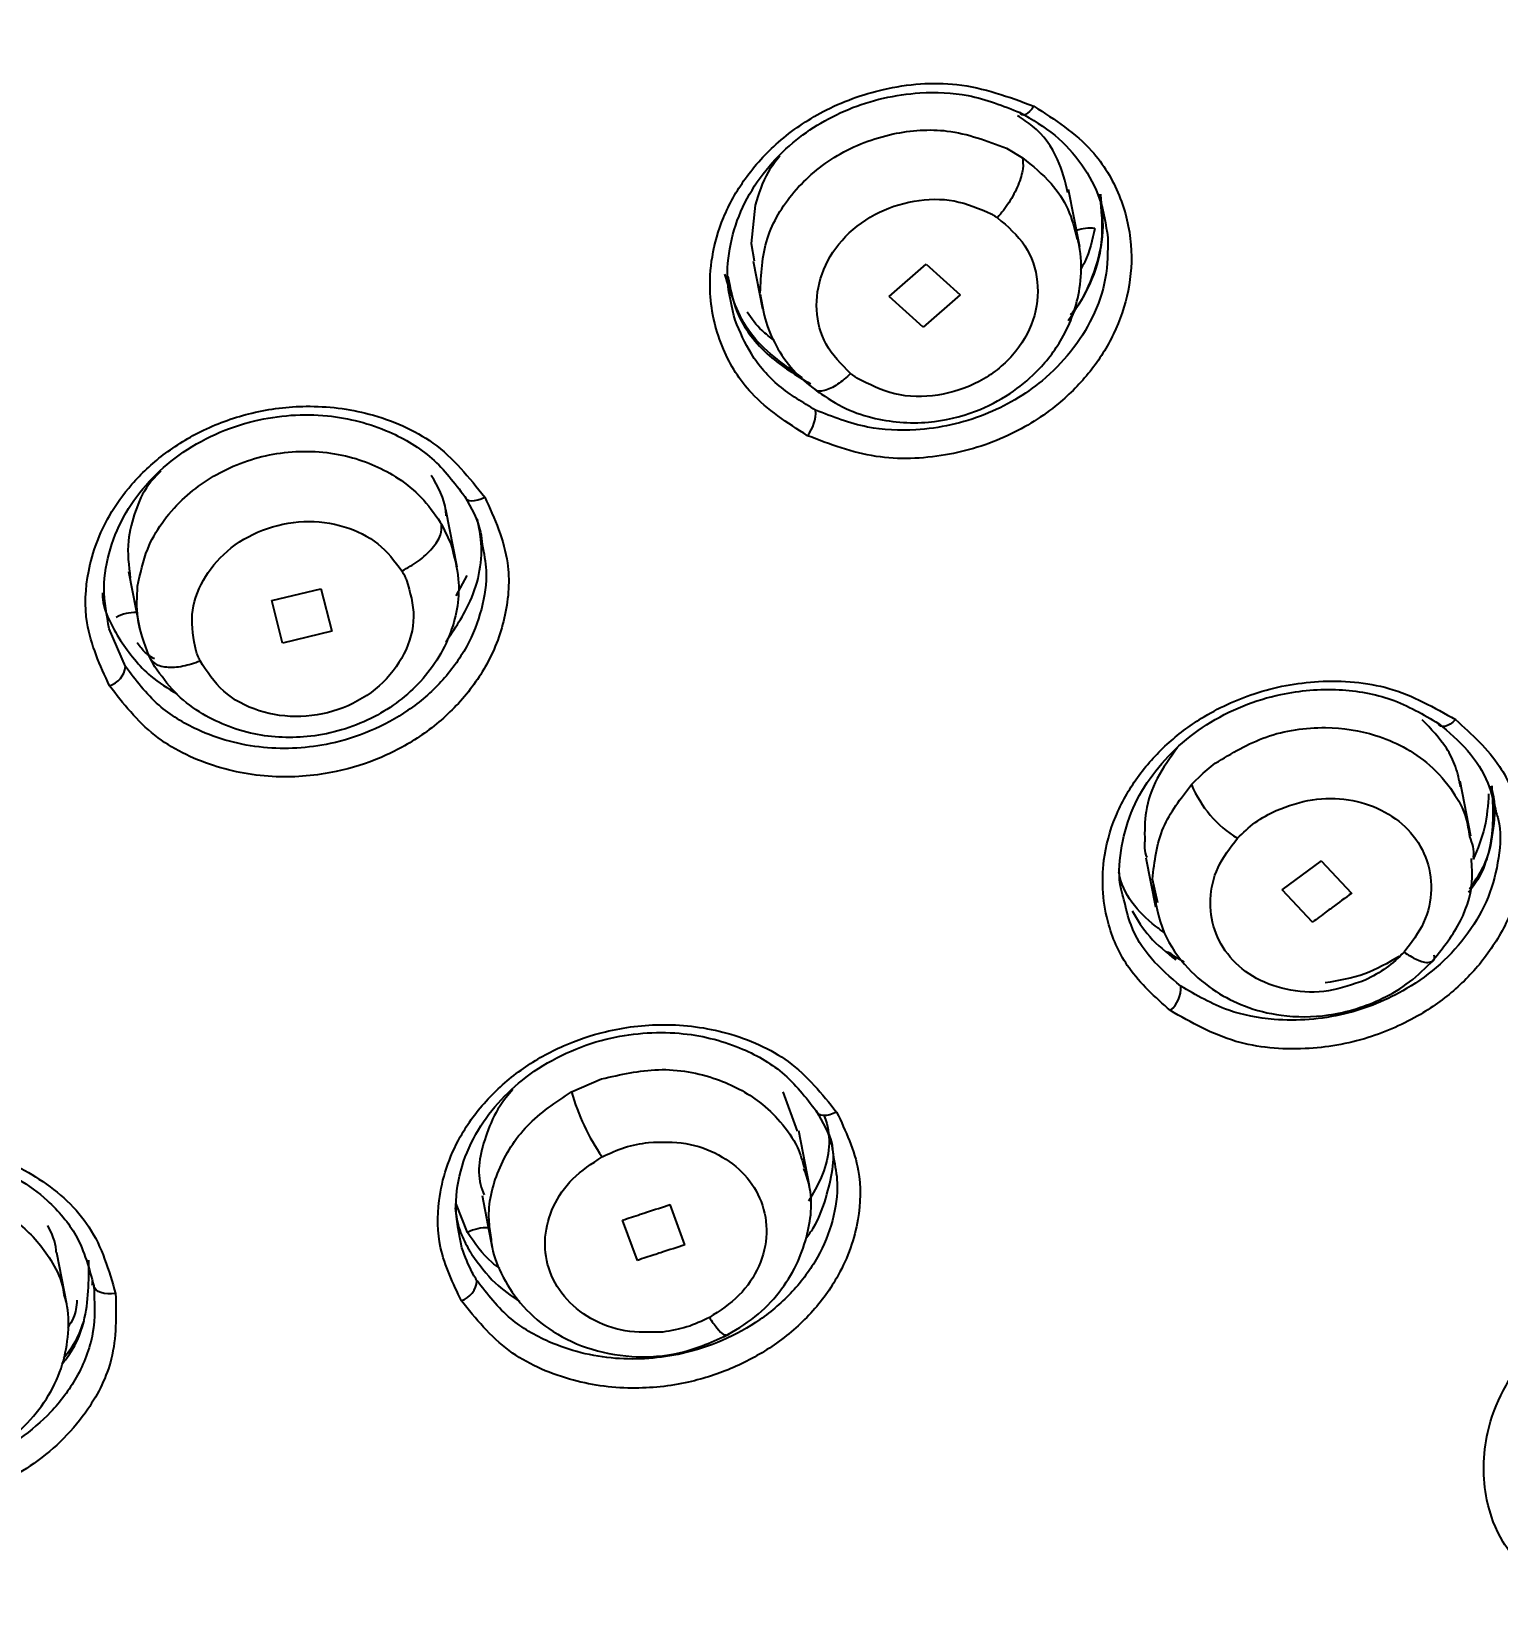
# Model space of a CAD drawing. Header units: millimetres. Extents: x 6110 to 6704, y -3675 to -2835.
# Drawn here: x 6321.895 to 6325.524, y -3197.137 to -3193.247 of the extents above; entities that cross this region are included whole.
import ezdxf

# ---------------------------------------------------------------- set-up
doc = ezdxf.new("R2010")
doc.units = ezdxf.units.MM
doc.header["$LTSCALE"] = 0.1
doc.layers.get('0').update_dxf_attribs({"lineweight": 13})
doc.layers.add('DIM', color=3, linetype='Continuous', lineweight=9)
doc.styles.get("Standard").update_dxf_attribs({"font": 'arial.ttf'})
doc.dimstyles.new('ISO-25', dxfattribs={"dimtxt": 2.5, "dimasz": 2.5, "dimexe": 1.25, "dimexo": 0.625, "dimtad": 1, "dimlfac": 5, "dimtxsty": 'Standard', "dimcen": 2.5, "dimadec": 0, "dimazin": 0, "dimtfac": 1, "dimtmove": 0, "dimatfit": 3, "dimfxl": 0, "dimarcsym": 0})

# ---------------------------------------------------------------- blocks, each defined once
blk = doc.blocks.new('*D64')
at = {"layer": 'Defpoints', "color": 0}
for p in [(6307.9519, -3094.4706), (6411.4918, -3594.1641), (6420.3266, -3594.1641)]:
    blk.add_point(p, dxfattribs=at)
at = {"layer": 'DIM', "color": 0, "lineweight": -2}
for p, q in [((6308.5769, -3094.4706), (6421.5766, -3094.4706)), ((6420.3266, -3098.4706), (6420.3266, -3590.1641)), ((6412.1168, -3594.1641), (6421.5766, -3594.1641))]:
    blk.add_line(p, q, dxfattribs=at)
at = {"layer": 'DIM', "color": 0}
for points in [[(6419.6599, -3098.4706), (6420.9932, -3098.4706), (6420.3266, -3094.4706)], [(6419.6599, -3590.1641), (6420.9932, -3590.1641), (6420.3266, -3594.1641)]]:
    blk.add_solid(points, dxfattribs=at)
at = {"layer": 'DIM', "color": 0, "insert": (6417.0795, -3344.3173), "char_height": 4, "attachment_point": 5, "rotation": 90}
blk.add_mtext('(2280)', dxfattribs=at)

msp = doc.modelspace()

# ---------------------------------------------------------------- linework, layer by layer
at = {"linetype": 'Continuous', "lineweight": 25}
for p, q in [((6324.3081, -3193.5357), (6324.3476, -3193.5592)), ((6324.4896, -3193.7801), (6324.4618, -3193.6378)), ((6323.686, -3193.6765), (6323.6761, -3193.7716)), ((6323.6761, -3193.7716), (6323.6837, -3193.8147)), ((6323.6814, -3193.8151), (6323.7045, -3193.9335)), ((6324.018, -3193.9028), (6324.1094, -3193.8226)), ((6324.1091, -3193.8224), (6324.1932, -3193.8987)), ((6324.1018, -3193.9789), (6324.018, -3193.9028)), ((6324.1933, -3193.8987), (6324.1018, -3193.9789)), ((6322.9483, -3194.5726), (6322.9205, -3194.4302)), ((6322.907, -3194.4609), (6322.9101, -3194.4662)), ((6322.9101, -3194.4662), (6322.933, -3194.5149)), ((6322.1353, -3194.5836), (6322.1631, -3194.726)), ((6322.9723, -3194.5932), (6322.9455, -3194.6436)), ((6322.4901, -3194.6552), (6322.6116, -3194.6257)), ((6322.6114, -3194.6254), (6322.6384, -3194.7312)), ((6322.5168, -3194.7606), (6322.4901, -3194.6552)), ((6322.128, -3194.8187), (6322.0875, -3194.725)), ((6322.6385, -3194.7312), (6322.5168, -3194.7606)), ((6322.2008, -3194.8189), (6322.1857, -3194.7907)), ((6324.795, -3195.0822), (6324.825, -3195.0578)), ((6324.7661, -3195.1106), (6324.795, -3195.0822)), ((6325.4578, -3195.2383), (6325.4313, -3195.1023)), ((6324.6531, -3195.2917), (6324.6768, -3195.4127)), ((6324.9902, -3195.3712), (6325.0877, -3195.299)), ((6325.0872, -3195.2991), (6325.1622, -3195.3793)), ((6324.6826, -3195.403), (6324.6696, -3195.3442)), ((6325.0652, -3195.4514), (6324.9902, -3195.3712)), ((6324.7477, -3195.55), (6324.705, -3195.525)), ((6323.2318, -3195.8707), (6323.3063, -3195.8388)), ((6323.7911, -3195.9686), (6323.7558, -3195.8705)), ((6323.8208, -3196.1033), (6323.7943, -3195.9676)), ((6323.0104, -3196.1276), (6323.0356, -3196.2567)), ((6322.9746, -3196.2191), (6322.9465, -3196.148)), ((6323.475, -3196.1498), (6323.5117, -3196.2498)), ((6323.3949, -3196.2882), (6323.3581, -3196.1882)), ((6321.9827, -3196.3967), (6321.9578, -3196.2694))]:
    msp.add_line(p, q, dxfattribs=at)
at = {"linetype": 'Continuous', "lineweight": 25, "flags": 128}
for points in [[(6324.3761, -3193.4316), (6324.3708, -3193.4387), (6324.3654, -3193.4447), (6324.3601, -3193.4493), (6324.3552, -3193.4523), (6324.3508, -3193.4537), (6324.3471, -3193.4534), (6324.3442, -3193.4513), (6324.3423, -3193.4476)], [(6322.9674, -3194.3976), (6322.9694, -3194.4019), (6322.973, -3194.4051), (6322.978, -3194.4072), (6322.9844, -3194.4081), (6322.9917, -3194.4077), (6322.9998, -3194.406), (6323.0084, -3194.4032), (6323.0171, -3194.3993)], [(6325.4195, -3194.9496), (6325.4128, -3194.9558), (6325.4061, -3194.9609), (6325.3995, -3194.9645), (6325.3934, -3194.9667), (6325.388, -3194.9672), (6325.3834, -3194.9662), (6325.3799, -3194.9635), (6325.3776, -3194.9594)], [(6323.8879, -3195.9211), (6323.8792, -3195.9249), (6323.8706, -3195.9277), (6323.8624, -3195.9291), (6323.8549, -3195.9293), (6323.8484, -3195.9282), (6323.8432, -3195.9258), (6323.8394, -3195.9223), (6323.8372, -3195.9177)], [(6322.1033, -3196.3701), (6322.0936, -3196.371), (6322.0841, -3196.371), (6322.0752, -3196.3699), (6322.0672, -3196.3677), (6322.0604, -3196.3647), (6322.055, -3196.3608), (6322.0513, -3196.3563), (6322.0494, -3196.3513)]]:
    msp.add_lwpolyline(points, dxfattribs=at)
at = {"linetype": 'Continuous', "lineweight": 25}
for centre, radius, start, end in [((6324.5151, -3193.8395), 0.1059, 83.7769, 108.4247), ((6323.744, -3194.1897), 0.092, 321.3147, 3.6729), ((6322.1526, -3194.7835), 0.0989, 88.553, 118.9374), ((6322.0705, -3194.8111), 0.058, 287.979, 352.4631), ((6325.0266, -3195.0026), 0.282, 202.5181, 238.5958), ((6324.7007, -3195.5521), 0.0274, 16.8674, 80.8852), ((6324.6667, -3195.6138), 0.073, 310.0208, 3.577), ((6323.7375, -3195.7312), 0.5245, 195.4246, 214.963), ((6323.0188, -3196.2975), 0.09, 85.3733, 119.4424), ((6322.9417, -3196.3342), 0.0562, 288.113, 355.7477)]:
    msp.add_arc(centre, radius, start, end, dxfattribs=at)
for points, knots in [([(6321.293, -3200.4848), (6320.8419, -3200.4691), (6319.9316, -3200.4374), (6318.485, -3200.1606), (6316.9759, -3199.6585), (6315.4952, -3198.875), (6314.1777, -3197.8646), (6313.0843, -3196.6701), (6312.2263, -3195.3056), (6311.6675, -3193.8944), (6311.3755, -3192.4687), (6311.3229, -3191.1361), (6311.4712, -3189.8407), (6311.8197, -3188.5137), (6312.4334, -3187.1212), (6313.3515, -3185.7431), (6314.5158, -3184.505), (6315.8723, -3183.4637), (6317.4071, -3182.6293), (6318.9812, -3182.0699), (6320.5618, -3181.737), (6321.5761, -3181.6974), (6322.0888, -3181.6773)], [0, 0, 0, 0, 0.041768, 0.084276, 0.137195, 0.191649, 0.244568, 0.299021, 0.351941, 0.406395, 0.452689, 0.499999, 0.541767, 0.584275, 0.637195, 0.691649, 0.744569, 0.799023, 0.851943, 0.906397, 0.952691, 1, 1, 1, 1]), ([(6322.0888, -3181.6773), (6322.5399, -3181.6929), (6323.4501, -3181.7242), (6324.8965, -3182), (6326.4055, -3182.5015), (6327.8861, -3183.2845), (6329.2039, -3184.2963), (6330.2972, -3185.4904), (6331.1552, -3186.8551), (6331.738, -3188.3268), (6332.0396, -3189.8903), (6332.046, -3191.4736), (6331.7572, -3193.0595), (6331.1866, -3194.5759), (6330.3399, -3196.006), (6329.2566, -3197.2844), (6327.9474, -3198.3963), (6326.4733, -3199.2929), (6324.8497, -3199.9594), (6323.1116, -3200.3991), (6321.9071, -3200.4559), (6321.293, -3200.4848)], [0, 0, 0, 0, 0.041773, 0.084286, 0.13721, 0.19167, 0.244595, 0.299054, 0.351979, 0.406439, 0.459364, 0.513823, 0.566748, 0.621208, 0.674132, 0.728592, 0.781517, 0.835976, 0.888901, 0.94336, 1, 1, 1, 1]), ([(6321.3809, -3199.6773), (6321.6045, -3199.6729), (6322.0959, -3199.6632), (6322.797, -3199.5853), (6323.4932, -3199.4618), (6324.1897, -3199.2909), (6324.9737, -3199.0359), (6325.8098, -3198.6789), (6326.6008, -3198.2493), (6327.3343, -3197.763), (6328.0041, -3197.2281), (6328.6331, -3196.6205), (6329.1329, -3196.0371), (6329.5485, -3195.4647), (6329.8717, -3194.9443), (6330.1389, -3194.4335), (6330.3732, -3193.9065), (6330.5602, -3193.3904), (6330.701, -3192.8919), (6330.8106, -3192.4007), (6330.8941, -3191.8833), (6330.919, -3191.4904), (6330.9307, -3191.3068)], [0, 0, 0, 0, 0.0464086, 0.1019943, 0.1457751, 0.1926353, 0.2502527, 0.3164034, 0.3813084, 0.4380493, 0.5012503, 0.5626126, 0.6246974, 0.6667243, 0.7164237, 0.7588041, 0.7939083, 0.8444623, 0.8813604, 0.9103249, 0.9580831, 1, 1, 1, 1]), ([(6323.8158, -3194.2472), (6323.766, -3194.2153), (6323.6777, -3194.1587), (6323.5991, -3194.0313), (6323.5707, -3193.913), (6323.5771, -3193.8016), (6323.6048, -3193.7045), (6323.6592, -3193.6069), (6323.7424, -3193.5157), (6323.8582, -3193.4362), (6324.0096, -3193.381), (6324.1968, -3193.3656), (6324.314, -3193.4087), (6324.3761, -3193.4316)], [0, 0, 0, 0, 0.115851, 0.205327, 0.304415, 0.366935, 0.434408, 0.506834, 0.5842, 0.666522, 0.763303, 0.874469, 1, 1, 1, 1]), ([(6323.6365, -3193.9614), (6323.6288, -3193.9302), (6323.6135, -3193.8687), (6323.6219, -3193.7725), (6323.6518, -3193.6811), (6323.7023, -3193.5984), (6323.7851, -3193.5102), (6323.9156, -3193.4293), (6324.0739, -3193.3937), (6324.2223, -3193.4002), (6324.3002, -3193.431), (6324.3423, -3193.4476)], [0, 0, 0, 0, 0.096683, 0.190363, 0.283261, 0.373122, 0.459976, 0.610612, 0.769152, 0.875278, 1, 1, 1, 1]), ([(6324.3761, -3193.4316), (6324.4278, -3193.4651), (6324.5182, -3193.5236), (6324.5926, -3193.6499), (6324.6218, -3193.7698), (6324.6143, -3193.8878), (6324.5783, -3193.9947), (6324.5185, -3194.0901), (6324.4315, -3194.1784), (6324.3107, -3194.2547), (6324.1545, -3194.3026), (6323.978, -3194.309), (6323.8711, -3194.2683), (6323.8158, -3194.2472)], [0, 0, 0, 0, 0.120626, 0.21067, 0.298159, 0.376483, 0.451831, 0.522722, 0.593595, 0.68423, 0.782172, 0.887414, 1, 1, 1, 1]), ([(6324.4603, -3193.646), (6324.4534, -3193.6179), (6324.4384, -3193.557), (6324.3912, -3193.491), (6324.3485, -3193.4634), (6324.3357, -3193.4552)], [0, 0, 0, 0, 0.375327, 0.813653, 1, 1, 1, 1]), ([(6324.3423, -3193.4476), (6324.372, -3193.465), (6324.4315, -3193.4999), (6324.4974, -3193.5745), (6324.5441, -3193.6605), (6324.554, -3193.7243), (6324.5589, -3193.7565)], [0, 0, 0, 0, 0.2508137, 0.5016727, 0.7486411, 1, 1, 1, 1]), ([(6323.6988, -3193.8939), (6323.7008, -3193.8483), (6323.7046, -3193.7604), (6323.7768, -3193.6396), (6323.886, -3193.5464), (6324.0214, -3193.4947), (6324.1717, -3193.484), (6324.2602, -3193.5176), (6324.3081, -3193.5357)], [0, 0, 0, 0, 0.172647, 0.33327, 0.497703, 0.666424, 0.819165, 1, 1, 1, 1]), ([(6323.7473, -3193.5551), (6323.7371, -3193.5681), (6323.708, -3193.6052), (6323.6947, -3193.6484), (6323.686, -3193.6765)], [0, 0, 0, 0, 0.348318, 1, 1, 1, 1]), ([(6324.3476, -3193.5592), (6324.3488, -3193.5677), (6324.3505, -3193.5808), (6324.3448, -3193.6056), (6324.3373, -3193.6266), (6324.3269, -3193.6487), (6324.3107, -3193.677), (6324.2957, -3193.6957), (6324.286, -3193.7079)], [0, 0, 0, 0, 0.239396, 0.3683211, 0.4999991, 0.6316771, 0.7606027, 1, 1, 1, 1]), ([(6324.3476, -3193.5592), (6324.3726, -3193.5794), (6324.4178, -3193.616), (6324.4644, -3193.686), (6324.477, -3193.7355), (6324.4833, -3193.7608)], [0, 0, 0, 0, 0.376193, 0.681808, 1, 1, 1, 1]), ([(6323.9225, -3194.0933), (6323.8998, -3194.0705), (6323.8556, -3194.026), (6323.8328, -3193.9363), (6323.8458, -3193.8449), (6323.8965, -3193.76), (6323.9785, -3193.6953), (6324.0777, -3193.6617), (6324.1817, -3193.6596), (6324.2407, -3193.6853), (6324.2704, -3193.6982)], [0, 0, 0, 0, 0.1290389, 0.251836, 0.3742594, 0.5006088, 0.6288689, 0.7539592, 0.8758438, 1, 1, 1, 1]), ([(6324.461, -3193.9621), (6324.4803, -3193.9331), (6324.5206, -3193.8724), (6324.5516, -3193.7635), (6324.5435, -3193.689), (6324.5392, -3193.6494)], [0, 0, 0, 0, 0.300844, 0.62821, 1, 1, 1, 1]), ([(6324.5405, -3193.6493), (6324.5445, -3193.6842), (6324.552, -3193.7504), (6324.5239, -3193.8506), (6324.4937, -3193.9177), (6324.4678, -3193.9462), (6324.4659, -3193.9482)], [0, 0, 0, 0, 0.3619685, 0.6880016, 0.9776401, 1, 1, 1, 1]), ([(6324.286, -3193.7079), (6324.311, -3193.7294), (6324.3611, -3193.7724), (6324.3911, -3193.8654), (6324.3805, -3193.9626), (6324.3286, -3194.0515), (6324.2438, -3194.1184), (6324.1393, -3194.1525), (6324.0287, -3194.1512), (6323.9681, -3194.1201), (6323.9378, -3194.1045)], [0, 0, 0, 0, 0.1250713, 0.2503639, 0.3753648, 0.5001012, 0.6247538, 0.7495529, 0.8746443, 1, 1, 1, 1]), ([(6324.2704, -3193.6982), (6324.273, -3193.6997), (6324.2784, -3193.7028), (6324.2835, -3193.7062), (6324.286, -3193.7079)], [0, 0, 0, 0, 0.498382, 1, 1, 1, 1]), ([(6323.8337, -3194.1324), (6323.8558, -3194.1479), (6323.8985, -3194.178), (6323.993, -3194.2114), (6324.1079, -3194.2209), (6324.2263, -3194.1933), (6324.3154, -3194.1473), (6324.3889, -3194.0871), (6324.4557, -3194.0014), (6324.4909, -3193.9009), (6324.4959, -3193.8037), (6324.4831, -3193.7525), (6324.4764, -3193.7258)], [0, 0, 0, 0, 0.085211, 0.164406, 0.304429, 0.421551, 0.516235, 0.598524, 0.703985, 0.837437, 0.915249, 1, 1, 1, 1]), ([(6324.5589, -3193.7565), (6324.5588, -3193.7905), (6324.5586, -3193.8574), (6324.5245, -3193.9545), (6324.4705, -3194.0406), (6324.3845, -3194.1278), (6324.2552, -3194.2044), (6324.1013, -3194.2378), (6323.9554, -3194.2311), (6323.8776, -3194.2004), (6323.8358, -3194.1838)], [0, 0, 0, 0, 0.11091, 0.218011, 0.321336, 0.42092, 0.580052, 0.747153, 0.864015, 1, 1, 1, 1]), ([(6324.5266, -3193.7342), (6324.5207, -3193.7624), (6324.5134, -3193.7979), (6324.4948, -3193.8303), (6324.491, -3193.837)], [0, 0, 0, 0, 0.7953781, 1, 1, 1, 1]), ([(6323.8034, -3194.1037), (6323.7549, -3194.0697), (6323.659, -3194.0025), (6323.6271, -3193.8987), (6323.6113, -3193.8474)], [0, 0, 0, 0, 0.505647, 1, 1, 1, 1]), ([(6323.6187, -3193.8525), (6323.6245, -3193.8828), (6323.6386, -3193.9566), (6323.7122, -3194.0516), (6323.7877, -3194.0975), (6323.8232, -3194.1191)], [0, 0, 0, 0, 0.2693179, 0.656614, 1, 1, 1, 1]), ([(6323.6989, -3193.897), (6323.7026, -3193.9203), (6323.7101, -3193.9674), (6323.7406, -3194.0334), (6323.7841, -3194.0939), (6323.8238, -3194.125), (6323.8438, -3194.1407)], [0, 0, 0, 0, 0.24361, 0.4912415, 0.7440352, 1, 1, 1, 1]), ([(6323.733, -3194.0107), (6323.7227, -3194.0032), (6323.6959, -3193.9836), (6323.6773, -3193.9573), (6323.666, -3193.9412)], [0, 0, 0, 0, 0.387527, 1, 1, 1, 1]), ([(6323.8358, -3194.1838), (6323.8045, -3194.1652), (6323.7418, -3194.1279), (6323.674, -3194.05), (6323.6486, -3193.9899), (6323.6365, -3193.9614)], [0, 0, 0, 0, 0.344404, 0.688883, 1, 1, 1, 1]), ([(6323.9225, -3194.0933), (6323.9116, -3194.1031), (6323.8948, -3194.118), (6323.8729, -3194.1304), (6323.8572, -3194.1361), (6323.8453, -3194.138), (6323.8399, -3194.1364), (6323.8381, -3194.1358)], [0, 0, 0, 0, 0.342729, 0.527238, 0.715768, 0.904471, 1, 1, 1, 1]), ([(6323.9378, -3194.1045), (6323.9352, -3194.1027), (6323.93, -3194.0991), (6323.925, -3194.0952), (6323.9225, -3194.0933)], [0, 0, 0, 0, 0.49993, 1, 1, 1, 1]), ([(6322.0884, -3194.8663), (6322.065, -3194.8154), (6322.0237, -3194.7252), (6322.0306, -3194.5768), (6322.0741, -3194.4593), (6322.1426, -3194.3636), (6322.2207, -3194.2904), (6322.3214, -3194.2287), (6322.4423, -3194.1858), (6322.5837, -3194.1682), (6322.7409, -3194.1881), (6322.9054, -3194.2595), (6322.9784, -3194.3509), (6323.0171, -3194.3993)], [0, 0, 0, 0, 0.115846, 0.20532, 0.30441, 0.366897, 0.434361, 0.506805, 0.584213, 0.666513, 0.763284, 0.874453, 1, 1, 1, 1]), ([(6322.0875, -3194.725), (6322.0813, -3194.6915), (6322.0693, -3194.6261), (6322.0863, -3194.5274), (6322.1251, -3194.4374), (6322.1837, -3194.3586), (6322.2588, -3194.2924), (6322.3479, -3194.2411), (6322.4711, -3194.1989), (6322.6239, -3194.1882), (6322.7753, -3194.2283), (6322.8936, -3194.2995), (6322.9424, -3194.3644), (6322.9674, -3194.3976)], [0, 0, 0, 0, 0.086033, 0.168373, 0.247137, 0.32261, 0.397231, 0.473644, 0.549182, 0.680896, 0.80011, 0.89762, 1, 1, 1, 1]), ([(6322.1578, -3194.6199), (6322.1643, -3194.5887), (6322.1805, -3194.511), (6322.2586, -3194.4033), (6322.3832, -3194.3188), (6322.5311, -3194.2792), (6322.6802, -3194.2905), (6322.7901, -3194.3396), (6322.8637, -3194.3991), (6322.8922, -3194.4397), (6322.907, -3194.4609)], [0, 0, 0, 0, 0.104564, 0.260162, 0.402809, 0.550138, 0.700655, 0.83721, 0.915392, 1, 1, 1, 1]), ([(6322.2154, -3194.3351), (6322.2045, -3194.346), (6322.1756, -3194.3749), (6322.1505, -3194.4353), (6322.129, -3194.5135), (6322.1359, -3194.5691), (6322.1397, -3194.6)], [0, 0, 0, 0, 0.150206, 0.39912, 0.666262, 1, 1, 1, 1]), ([(6322.9215, -3194.4453), (6322.9213, -3194.4412), (6322.9198, -3194.4054), (6322.901, -3194.3735), (6322.8844, -3194.3453)], [0, 0, 0, 0, 0.116649, 1, 1, 1, 1]), ([(6323.0171, -3194.3993), (6323.0411, -3194.4525), (6323.0831, -3194.5453), (6323.0733, -3194.6909), (6323.0296, -3194.8102), (6322.9565, -3194.9112), (6322.8659, -3194.9893), (6322.7622, -3195.0466), (6322.6397, -3195.0852), (6322.4959, -3195.0977), (6322.3388, -3195.0692), (6322.1883, -3194.9946), (6322.1224, -3194.91), (6322.0884, -3194.8663)], [0, 0, 0, 0, 0.120667, 0.21073, 0.298186, 0.376477, 0.451807, 0.522703, 0.593579, 0.684213, 0.782157, 0.887406, 1, 1, 1, 1]), ([(6322.9674, -3194.3976), (6322.9836, -3194.4262), (6323.005, -3194.4641), (6323.0097, -3194.5064), (6323.0109, -3194.5167)], [0, 0, 0, 0, 0.755973, 1, 1, 1, 1]), ([(6322.3025, -3194.78), (6322.2966, -3194.75), (6322.2851, -3194.6914), (6322.3156, -3194.6028), (6322.3764, -3194.5282), (6322.465, -3194.4754), (6322.5688, -3194.4539), (6322.6701, -3194.4672), (6322.7582, -3194.5102), (6322.794, -3194.5578), (6322.812, -3194.5818)], [0, 0, 0, 0, 0.12858, 0.251044, 0.373441, 0.500114, 0.629062, 0.754821, 0.876746, 1, 1, 1, 1]), ([(6322.9205, -3194.7573), (6322.9428, -3194.7246), (6322.9959, -3194.6465), (6323.0159, -3194.5362), (6323.002, -3194.4695), (6322.9984, -3194.4525)], [0, 0, 0, 0, 0.349529, 0.834181, 1, 1, 1, 1]), ([(6322.812, -3194.5818), (6322.8258, -3194.5742), (6322.8471, -3194.5625), (6322.8714, -3194.5423), (6322.8877, -3194.5256), (6322.9, -3194.5088), (6322.9109, -3194.4876), (6322.9104, -3194.4746), (6322.9101, -3194.4662)], [0, 0, 0, 0, 0.237044, 0.365343, 0.496856, 0.628829, 0.758453, 1, 1, 1, 1]), ([(6323.0109, -3194.5167), (6323.015, -3194.538), (6323.0252, -3194.5904), (6323.012, -3194.6773), (6322.9752, -3194.7719), (6322.9127, -3194.8579), (6322.8306, -3194.9289), (6322.7364, -3194.9804), (6322.6155, -3195.0185), (6322.4645, -3195.0275), (6322.3177, -3194.9871), (6322.2004, -3194.9149), (6322.1533, -3194.8523), (6322.128, -3194.8187)], [0, 0, 0, 0, 0.056339, 0.138236, 0.221589, 0.307912, 0.391272, 0.471693, 0.549203, 0.673083, 0.803167, 0.89414, 1, 1, 1, 1]), ([(6322.933, -3194.5149), (6322.9409, -3194.5439), (6322.9605, -3194.6151), (6322.9437, -3194.7166), (6322.9011, -3194.8029), (6322.8401, -3194.8803), (6322.7372, -3194.9555), (6322.5917, -3194.9985), (6322.4404, -3194.9923), (6322.3259, -3194.9459), (6322.2462, -3194.8833), (6322.2162, -3194.8408), (6322.2008, -3194.8189)], [0, 0, 0, 0, 0.085954, 0.211844, 0.28258, 0.350068, 0.474772, 0.605729, 0.725083, 0.853502, 0.924565, 1, 1, 1, 1]), ([(6322.8235, -3194.6045), (6322.8321, -3194.6345), (6322.8493, -3194.6946), (6322.8228, -3194.7896), (6322.7606, -3194.8704), (6322.6689, -3194.9261), (6322.5618, -3194.9482), (6322.4561, -3194.9332), (6322.364, -3194.8846), (6322.3296, -3194.8311), (6322.3123, -3194.8044)], [0, 0, 0, 0, 0.1248649, 0.2501964, 0.3752392, 0.5000171, 0.6247023, 0.7495222, 0.8746258, 1, 1, 1, 1]), ([(6322.812, -3194.5818), (6322.8141, -3194.5855), (6322.8183, -3194.5929), (6322.8217, -3194.6006), (6322.8235, -3194.6045)], [0, 0, 0, 0, 0.497787, 1, 1, 1, 1]), ([(6322.0709, -3194.6361), (6322.0709, -3194.6394), (6322.072, -3194.6817), (6322.0946, -3194.7193), (6322.1154, -3194.754)], [0, 0, 0, 0, 0.077875, 1, 1, 1, 1]), ([(6322.1857, -3194.7907), (6322.174, -3194.76), (6322.1531, -3194.7049), (6322.1564, -3194.6459), (6322.1578, -3194.6199)], [0, 0, 0, 0, 0.557636, 1, 1, 1, 1]), ([(6322.1154, -3194.754), (6322.1379, -3194.7854), (6322.1751, -3194.8375), (6322.2327, -3194.8724), (6322.2555, -3194.8862)], [0, 0, 0, 0, 0.6044833, 1, 1, 1, 1]), ([(6322.1993, -3194.7993), (6322.1916, -3194.7947), (6322.1742, -3194.7841), (6322.163, -3194.7682), (6322.1567, -3194.7594)], [0, 0, 0, 0, 0.441577, 1, 1, 1, 1]), ([(6322.1857, -3194.7907), (6322.189, -3194.7977), (6322.194, -3194.8084), (6322.2115, -3194.8165), (6322.2284, -3194.82), (6322.2482, -3194.8202), (6322.276, -3194.8169), (6322.298, -3194.8093), (6322.3123, -3194.8044)], [0, 0, 0, 0, 0.2431366, 0.3729346, 0.5047389, 0.6358531, 0.7636633, 1, 1, 1, 1]), ([(6322.3123, -3194.8044), (6322.3105, -3194.8004), (6322.3068, -3194.7924), (6322.3039, -3194.7841), (6322.3025, -3194.78)], [0, 0, 0, 0, 0.499865, 1, 1, 1, 1]), ([(6324.7137, -3195.6697), (6324.6765, -3195.6366), (6324.6085, -3195.5762), (6324.5501, -3195.4463), (6324.5397, -3195.3153), (6324.5733, -3195.1902), (6324.6279, -3195.0923), (6324.7014, -3195.0099), (6324.798, -3194.9369), (6324.925, -3194.8775), (6325.0861, -3194.8476), (6325.2661, -3194.8625), (6325.3667, -3194.9197), (6325.4195, -3194.9496)], [0, 0, 0, 0, 0.101929, 0.185933, 0.299556, 0.376403, 0.449663, 0.519328, 0.585392, 0.672932, 0.771234, 0.880251, 1, 1, 1, 1]), ([(6324.5989, -3195.3949), (6324.5963, -3195.3866), (6324.5845, -3195.3481), (6324.5887, -3195.2741), (6324.6124, -3195.1808), (6324.6595, -3195.0953), (6324.7235, -3195.0213), (6324.8019, -3194.96), (6324.8911, -3194.9139), (6325.0022, -3194.8798), (6325.1292, -3194.8701), (6325.2665, -3194.8938), (6325.3399, -3194.9372), (6325.3776, -3194.9594)], [0, 0, 0, 0, 0.026291, 0.120614, 0.213531, 0.302305, 0.387212, 0.471886, 0.557565, 0.640095, 0.76293, 0.8782, 1, 1, 1, 1]), ([(6325.4195, -3194.9496), (6325.4596, -3194.9859), (6325.5312, -3195.0507), (6325.5843, -3195.1824), (6325.592, -3195.308), (6325.5607, -3195.4284), (6325.505, -3195.5278), (6325.4281, -3195.6137), (6325.3282, -3195.6869), (6325.1995, -3195.7443), (6325.0412, -3195.7716), (6324.8647, -3195.7557), (6324.7656, -3195.6992), (6324.7137, -3195.6697)], [0, 0, 0, 0, 0.110615, 0.197326, 0.298405, 0.374494, 0.45069, 0.521648, 0.592574, 0.678268, 0.774745, 0.881979, 1, 1, 1, 1]), ([(6325.4319, -3195.1161), (6325.4285, -3195.0991), (6325.4217, -3195.0655), (6325.3923, -3195.0076), (6325.3588, -3194.9726), (6325.3373, -3194.9502)], [0, 0, 0, 0, 0.2689149, 0.5318442, 1, 1, 1, 1]), ([(6325.3776, -3194.9594), (6325.4028, -3194.9807), (6325.4532, -3195.0232), (6325.5015, -3195.1001), (6325.5146, -3195.1557), (6325.5205, -3195.1805)], [0, 0, 0, 0, 0.356124, 0.712273, 1, 1, 1, 1]), ([(6324.825, -3195.0578), (6324.8656, -3195.0333), (6324.9487, -3194.9831), (6325.0921, -3194.9628), (6325.208, -3194.9804), (6325.2936, -3195.0165), (6325.3606, -3195.0626), (6325.4124, -3195.1232), (6325.4463, -3195.1841), (6325.4517, -3195.2234), (6325.4539, -3195.239)], [0, 0, 0, 0, 0.173432, 0.355308, 0.512328, 0.607458, 0.713486, 0.83385, 0.933817, 1, 1, 1, 1]), ([(6324.7315, -3195.0189), (6324.7134, -3195.0438), (6324.6772, -3195.0934), (6324.6494, -3195.1739), (6324.65, -3195.2259), (6324.6503, -3195.2502)], [0, 0, 0, 0, 0.350078, 0.697359, 1, 1, 1, 1]), ([(6324.6696, -3195.3442), (6324.6745, -3195.3006), (6324.684, -3195.2165), (6324.7394, -3195.145), (6324.7661, -3195.1106)], [0, 0, 0, 0, 0.518299, 1, 1, 1, 1]), ([(6325.5092, -3195.1135), (6325.5118, -3195.158), (6325.5164, -3195.2405), (6325.4863, -3195.3344), (6325.4541, -3195.3742), (6325.4515, -3195.3774)], [0, 0, 0, 0, 0.518394, 0.961468, 1, 1, 1, 1]), ([(6325.4543, -3195.3687), (6325.4693, -3195.3468), (6325.5018, -3195.2995), (6325.5142, -3195.2172), (6325.521, -3195.1523), (6325.5084, -3195.1201), (6325.5063, -3195.1148)], [0, 0, 0, 0, 0.274862, 0.595415, 0.932692, 1, 1, 1, 1]), ([(6324.9757, -3195.1743), (6325.0053, -3195.1637), (6325.0635, -3195.1427), (6325.1555, -3195.1444), (6325.2383, -3195.1699), (6325.306, -3195.2193), (6325.3505, -3195.2884), (6325.3642, -3195.3695), (6325.3468, -3195.4538), (6325.3104, -3195.5016), (6325.2922, -3195.5254)], [0, 0, 0, 0, 0.1253923, 0.2471178, 0.3674095, 0.4899305, 0.6170113, 0.7453344, 0.8729764, 1, 1, 1, 1]), ([(6325.5015, -3195.1334), (6325.4997, -3195.1612), (6325.4962, -3195.2162), (6325.4741, -3195.2693), (6325.4632, -3195.2956)], [0, 0, 0, 0, 0.505728, 1, 1, 1, 1]), ([(6325.5205, -3195.1805), (6325.5221, -3195.1856), (6325.5329, -3195.2208), (6325.5287, -3195.2928), (6325.5049, -3195.389), (6325.4543, -3195.4791), (6325.3848, -3195.5562), (6325.2843, -3195.63), (6325.143, -3195.6877), (6324.9876, -3195.6992), (6324.8469, -3195.6725), (6324.7776, -3195.6316), (6324.7396, -3195.6092)], [0, 0, 0, 0, 0.016328, 0.111421, 0.208654, 0.303082, 0.394782, 0.483837, 0.624524, 0.774505, 0.876497, 1, 1, 1, 1]), ([(6324.8797, -3195.2433), (6324.8938, -3195.2296), (6324.9218, -3195.2023), (6324.9578, -3195.1836), (6324.9757, -3195.1743)], [0, 0, 0, 0, 0.499962, 1, 1, 1, 1]), ([(6324.6503, -3195.2502), (6324.6497, -3195.2562), (6324.6483, -3195.2704), (6324.6527, -3195.2836), (6324.6552, -3195.2912)], [0, 0, 0, 0, 0.426484, 1, 1, 1, 1]), ([(6325.1961, -3195.5944), (6325.1661, -3195.6051), (6325.106, -3195.6266), (6325.0101, -3195.6237), (6324.9243, -3195.5944), (6324.8583, -3195.5409), (6324.8188, -3195.4715), (6324.8085, -3195.3939), (6324.8262, -3195.3132), (6324.8617, -3195.2668), (6324.8797, -3195.2433)], [0, 0, 0, 0, 0.12707, 0.254778, 0.383158, 0.509833, 0.632002, 0.752274, 0.874295, 1, 1, 1, 1]), ([(6325.4539, -3195.239), (6325.4602, -3195.2557), (6325.4667, -3195.2727), (6325.4632, -3195.2903), (6325.4632, -3195.2907)], [0, 0, 0, 0, 0.977051, 1, 1, 1, 1]), ([(6325.356, -3195.5545), (6325.3808, -3195.5243), (6325.431, -3195.4634), (6325.4644, -3195.3687), (6325.4602, -3195.3122), (6325.4588, -3195.2932)], [0, 0, 0, 0, 0.393642, 0.796387, 1, 1, 1, 1]), ([(6324.6987, -3195.477), (6324.6914, -3195.4716), (6324.6396, -3195.4339), (6324.5949, -3195.3808), (6324.5865, -3195.3284), (6324.5864, -3195.3277)], [0, 0, 0, 0, 0.140813, 0.989212, 1, 1, 1, 1]), ([(6324.6697, -3195.3604), (6324.6764, -3195.4005), (6324.689, -3195.4759), (6324.7512, -3195.5643), (6324.8223, -3195.6233), (6324.9, -3195.6627), (6324.9936, -3195.6865), (6325.1127, -3195.6861), (6325.2225, -3195.6519), (6325.3092, -3195.6002), (6325.3464, -3195.5633), (6325.3657, -3195.5442)], [0, 0, 0, 0, 0.134475, 0.252994, 0.355339, 0.443954, 0.548186, 0.675468, 0.825648, 0.909834, 1, 1, 1, 1]), ([(6325.1625, -3195.379), (6325.1465, -3195.3909), (6325.1298, -3195.4033), (6325.1088, -3195.4188), (6325.0924, -3195.431), (6325.0766, -3195.4427), (6325.065, -3195.4512)], [0, 0, 0, 0, 0.49521, 0.513111, 0.644295, 1, 1, 1, 1]), ([(6324.7396, -3195.6092), (6324.7139, -3195.5873), (6324.6626, -3195.5438), (6324.6159, -3195.4688), (6324.6038, -3195.4162), (6324.5989, -3195.3949)], [0, 0, 0, 0, 0.3754303, 0.7470588, 1, 1, 1, 1]), ([(6324.6189, -3195.4233), (6324.6323, -3195.4453), (6324.6603, -3195.4912), (6324.7041, -3195.526), (6324.7269, -3195.5441)], [0, 0, 0, 0, 0.478054, 1, 1, 1, 1]), ([(6325.2801, -3195.536), (6325.2524, -3195.552), (6325.1954, -3195.5847), (6325.1303, -3195.5956), (6325.0969, -3195.6012)], [0, 0, 0, 0, 0.487201, 1, 1, 1, 1]), ([(6325.2922, -3195.5254), (6325.2781, -3195.5391), (6325.25, -3195.5664), (6325.2141, -3195.585), (6325.1961, -3195.5944)], [0, 0, 0, 0, 0.499962, 1, 1, 1, 1]), ([(6325.2922, -3195.5254), (6325.3023, -3195.5317), (6325.3236, -3195.5449), (6325.3484, -3195.5532), (6325.3564, -3195.5497), (6325.36, -3195.5482)], [0, 0, 0, 0, 0.338848, 0.709299, 1, 1, 1, 1]), ([(6325.36, -3195.5482), (6325.3613, -3195.5479), (6325.3682, -3195.5469), (6325.3675, -3195.5388), (6325.3669, -3195.5323)], [0, 0, 0, 0, 0.196883, 1, 1, 1, 1]), ([(6322.9592, -3196.3877), (6322.9384, -3196.3449), (6322.9005, -3196.2666), (6322.8981, -3196.1248), (6322.9402, -3195.9964), (6323.0204, -3195.8873), (6323.1086, -3195.8109), (6323.2084, -3195.7549), (6323.3257, -3195.7152), (6323.4653, -3195.6981), (6323.6241, -3195.7198), (6323.7824, -3195.7901), (6323.8516, -3195.8761), (6323.8879, -3195.9211)], [0, 0, 0, 0, 0.101075, 0.184758, 0.29933, 0.375807, 0.448964, 0.518793, 0.58529, 0.672828, 0.771145, 0.880198, 1, 1, 1, 1]), ([(6322.9606, -3196.2571), (6322.9533, -3196.2225), (6322.9394, -3196.1563), (6322.9567, -3196.0556), (6322.9961, -3195.966), (6323.0547, -3195.8888), (6323.1286, -3195.8239), (6323.2169, -3195.7724), (6323.341, -3195.7289), (6323.4933, -3195.7165), (6323.6433, -3195.7532), (6323.7621, -3195.8206), (6323.8115, -3195.8844), (6323.8372, -3195.9177)], [0, 0, 0, 0, 0.091026, 0.174279, 0.254835, 0.328686, 0.39996, 0.476057, 0.551759, 0.682896, 0.798246, 0.894709, 1, 1, 1, 1]), ([(6323.3063, -3195.8388), (6323.3531, -3195.8281), (6323.4488, -3195.8061), (6323.5882, -3195.8314), (6323.6879, -3195.8842), (6323.7518, -3195.9455), (6323.7913, -3196.0008), (6323.8031, -3196.0424), (6323.808, -3196.0598)], [0, 0, 0, 0, 0.219669, 0.45003, 0.648912, 0.769403, 0.903697, 1, 1, 1, 1]), ([(6323.0863, -3195.8651), (6323.0752, -3195.8784), (6323.0472, -3195.912), (6323.0132, -3195.9907), (6322.9937, -3196.0699), (6323.012, -3196.1177), (6323.0152, -3196.1261)], [0, 0, 0, 0, 0.172083, 0.434341, 0.899866, 1, 1, 1, 1]), ([(6323.0332, -3196.2311), (6323.0308, -3196.2165), (6323.0217, -3196.1619), (6323.0451, -3196.0633), (6323.1147, -3195.9488), (6323.1928, -3195.8967), (6323.2318, -3195.8707)], [0, 0, 0, 0, 0.107155, 0.402458, 0.701631, 1, 1, 1, 1]), ([(6323.8879, -3195.9211), (6323.9101, -3195.9682), (6323.9497, -3196.0523), (6323.9461, -3196.1943), (6323.9036, -3196.3162), (6323.8278, -3196.4209), (6323.7381, -3196.4983), (6323.6343, -3196.5564), (6323.5144, -3196.5953), (6323.3742, -3196.6103), (6323.2186, -3196.5874), (6323.0632, -3196.5171), (6322.9949, -3196.4322), (6322.9592, -3196.3877)], [0, 0, 0, 0, 0.11067, 0.197347, 0.298089, 0.373904, 0.449828, 0.520701, 0.591542, 0.677349, 0.774037, 0.881577, 1, 1, 1, 1]), ([(6323.8571, -3195.9306), (6323.8592, -3195.9366), (6323.8765, -3195.9844), (6323.8649, -3196.0624), (6323.8293, -3196.1224), (6323.8179, -3196.1417)], [0, 0, 0, 0, 0.089803, 0.708564, 1, 1, 1, 1]), ([(6323.8372, -3195.9177), (6323.8532, -3195.9455), (6323.8744, -3195.9823), (6323.879, -3196.0236), (6323.8801, -3196.0336)], [0, 0, 0, 0, 0.75539, 1, 1, 1, 1]), ([(6323.812, -3196.2337), (6323.8182, -3196.2252), (6323.8431, -3196.1911), (6323.8707, -3196.1082), (6323.8881, -3196.0234), (6323.8692, -3195.9753), (6323.8668, -3195.9693)], [0, 0, 0, 0, 0.105629, 0.424608, 0.928974, 1, 1, 1, 1]), ([(6321.609, -3196), (6321.6612, -3196.0039), (6321.7713, -3196.0122), (6321.9242, -3196.0829), (6322.0547, -3196.2028), (6322.0866, -3196.3127), (6322.1033, -3196.3701)], [0, 0, 0, 0, 0.214363, 0.452533, 0.714402, 1, 1, 1, 1]), ([(6323.3076, -3196.0318), (6323.3258, -3196.0232), (6323.3623, -3196.0059), (6323.4024, -3195.9993), (6323.4225, -3195.996)], [0, 0, 0, 0, 0.499962, 1, 1, 1, 1]), ([(6323.4225, -3195.996), (6323.4537, -3195.9951), (6323.5151, -3195.9932), (6323.5984, -3196.0236), (6323.6639, -3196.0737), (6323.7062, -3196.1419), (6323.7196, -3196.2216), (6323.7, -3196.3033), (6323.6509, -3196.3782), (6323.5988, -3196.4124), (6323.5728, -3196.4295)], [0, 0, 0, 0, 0.125392, 0.247118, 0.36741, 0.489931, 0.617011, 0.745334, 0.872976, 1, 1, 1, 1]), ([(6321.6032, -3196.0191), (6321.6639, -3196.0248), (6321.7565, -3196.0334), (6321.8645, -3196.085), (6321.9437, -3196.1432), (6322.0174, -3196.2306), (6322.0381, -3196.3085), (6322.0494, -3196.3513)], [0, 0, 0, 0, 0.275063, 0.419566, 0.568396, 0.762699, 1, 1, 1, 1]), ([(6323.8801, -3196.0336), (6323.8842, -3196.0544), (6323.8941, -3196.1053), (6323.8807, -3196.1901), (6323.844, -3196.2823), (6323.7821, -3196.3665), (6323.7011, -3196.4367), (6323.6074, -3196.4886), (6323.4867, -3196.5279), (6323.335, -3196.5392), (6323.1884, -3196.5018), (6323.0705, -3196.4325), (6323.0235, -3196.3717), (6322.9978, -3196.3384)], [0, 0, 0, 0, 0.056376, 0.138079, 0.221304, 0.30628, 0.388798, 0.468922, 0.546727, 0.670256, 0.801917, 0.891503, 1, 1, 1, 1]), ([(6323.4578, -3196.4653), (6323.4262, -3196.4662), (6323.3629, -3196.468), (6323.2764, -3196.4352), (6323.2097, -3196.3805), (6323.1706, -3196.309), (6323.1619, -3196.2305), (6323.1831, -3196.1533), (6323.2311, -3196.0818), (6323.2819, -3196.0487), (6323.3076, -3196.0318)], [0, 0, 0, 0, 0.12707, 0.254778, 0.383158, 0.509833, 0.632002, 0.752274, 0.874295, 1, 1, 1, 1]), ([(6323.6088, -3196.4776), (6323.6354, -3196.4619), (6323.6872, -3196.4314), (6323.747, -3196.3691), (6323.7898, -3196.3021), (6323.8211, -3196.2142), (6323.8315, -3196.13), (6323.8117, -3196.0743), (6323.8066, -3196.0602)], [0, 0, 0, 0, 0.176912, 0.344262, 0.501917, 0.64953, 0.911123, 1, 1, 1, 1]), ([(6321.6053, -3196.1103), (6321.6526, -3196.1147), (6321.7494, -3196.1235), (6321.8686, -3196.191), (6321.9378, -3196.2727), (6321.9694, -3196.3349), (6321.9744, -3196.3653), (6321.9758, -3196.3735)], [0, 0, 0, 0, 0.269995, 0.553129, 0.797577, 0.94567, 1, 1, 1, 1]), ([(6322.9435, -3196.1583), (6322.9463, -3196.1769), (6322.9515, -3196.2113), (6322.9694, -3196.2467), (6322.9802, -3196.2656), (6322.9836, -3196.271), (6322.9847, -3196.2728), (6322.9851, -3196.2734)], [0, 0, 0, 0, 0.4569896, 0.8448178, 0.9515152, 0.9830347, 1, 1, 1, 1]), ([(6323.3581, -3196.1882), (6323.3727, -3196.1835), (6323.3911, -3196.1775), (6323.4105, -3196.1712), (6323.4156, -3196.1695), (6323.4171, -3196.169), (6323.437, -3196.1624), (6323.4566, -3196.156), (6323.4761, -3196.1495)], [0, 0, 0, 0, 0.37095, 0.46696, 0.4926, 0.502044, 0.503328, 1, 1, 1, 1]), ([(6321.9567, -3196.2695), (6321.9566, -3196.2672), (6321.9562, -3196.2435), (6321.9453, -3196.2216), (6321.9355, -3196.2017)], [0, 0, 0, 0, 0.0951483, 1, 1, 1, 1]), ([(6323.0539, -3196.3075), (6323.0475, -3196.3029), (6323.0142, -3196.2788), (6322.9923, -3196.2458), (6322.9746, -3196.2191)], [0, 0, 0, 0, 0.190611, 1, 1, 1, 1]), ([(6323.0322, -3196.2311), (6323.0326, -3196.236), (6323.0349, -3196.2673), (6323.0572, -3196.3238), (6323.1028, -3196.3973), (6323.1746, -3196.4616), (6323.2691, -3196.509), (6323.382, -3196.5308), (6323.5067, -3196.5227), (6323.5825, -3196.4884), (6323.6215, -3196.4708)], [0, 0, 0, 0, 0.020419, 0.129155, 0.250753, 0.383073, 0.524387, 0.674305, 0.832743, 1, 1, 1, 1]), ([(6322.9978, -3196.3384), (6322.9977, -3196.3384), (6322.9974, -3196.3379), (6322.9963, -3196.3361), (6322.9923, -3196.3296), (6322.9777, -3196.304), (6322.9682, -3196.2779), (6322.9606, -3196.2571)], [0, 0, 0, 0, 0.0019184, 0.019038, 0.0683807, 0.2579675, 1, 1, 1, 1]), ([(6322.9851, -3196.2734), (6323.0028, -3196.298), (6323.0348, -3196.3423), (6323.0819, -3196.3752), (6323.1027, -3196.3897)], [0, 0, 0, 0, 0.556939, 1, 1, 1, 1]), ([(6323.5123, -3196.2494), (6323.4929, -3196.2558), (6323.4728, -3196.2624), (6323.4476, -3196.2707), (6323.4278, -3196.2771), (6323.4088, -3196.2834), (6323.3948, -3196.2879)], [0, 0, 0, 0, 0.49521, 0.513109, 0.644292, 1, 1, 1, 1]), ([(6321.9719, -3196.5429), (6321.9752, -3196.5389), (6322.0007, -3196.5078), (6322.0376, -3196.4216), (6322.0372, -3196.3386), (6322.037, -3196.2877)], [0, 0, 0, 0, 0.054592, 0.420124, 1, 1, 1, 1]), ([(6325.6231, -3197.0878), (6325.5916, -3197.0551), (6325.5334, -3196.9946), (6325.4857, -3196.8652), (6325.4866, -3196.7334), (6325.5331, -3196.6093), (6325.5963, -3196.5161), (6325.678, -3196.4383), (6325.7818, -3196.3718), (6325.9138, -3196.3214), (6326.0754, -3196.3022), (6326.2514, -3196.3284), (6326.3448, -3196.3912), (6326.3938, -3196.4241)], [0, 0, 0, 0, 0.0959958, 0.1779129, 0.2988942, 0.3746658, 0.4477291, 0.5180754, 0.5856965, 0.6724169, 0.7703981, 0.8795889, 1, 1, 1, 1]), ([(6322.0494, -3196.3513), (6322.0513, -3196.3908), (6322.0549, -3196.4679), (6322.0126, -3196.5757), (6321.9483, -3196.6638), (6321.8531, -3196.7429), (6321.7559, -3196.797), (6321.6825, -3196.8054), (6321.6655, -3196.8074)], [0, 0, 0, 0, 0.195694, 0.382454, 0.546296, 0.69346, 0.928916, 1, 1, 1, 1]), ([(6322.0453, -3196.3398), (6322.0455, -3196.3413), (6322.0459, -3196.3447), (6322.0449, -3196.3482), (6322.0443, -3196.3502)], [0, 0, 0, 0, 0.427919, 1, 1, 1, 1]), ([(6322.1033, -3196.3701), (6322.1046, -3196.4246), (6322.1069, -3196.5233), (6322.0344, -3196.6723), (6321.9135, -3196.7941), (6321.7417, -3196.8799), (6321.6188, -3196.8906), (6321.5576, -3196.8959)], [0, 0, 0, 0, 0.2091199, 0.3790708, 0.5999074, 0.8008666, 1, 1, 1, 1]), ([(6321.6441, -3196.8131), (6321.6749, -3196.8063), (6321.736, -3196.7929), (6321.8183, -3196.7494), (6321.8876, -3196.6923), (6321.9402, -3196.6234), (6321.9745, -3196.5475), (6321.9879, -3196.4695), (6321.9877, -3196.4103), (6321.9782, -3196.3796), (6321.9762, -3196.3733)], [0, 0, 0, 0, 0.146555, 0.290644, 0.432532, 0.572232, 0.709399, 0.841403, 0.96703, 1, 1, 1, 1]), ([(6322.0076, -3196.3865), (6322.0061, -3196.4017), (6322.0039, -3196.4254), (6321.99, -3196.4463), (6321.985, -3196.4539)], [0, 0, 0, 0, 0.638578, 1, 1, 1, 1]), ([(6322.0246, -3196.4372), (6322.0145, -3196.4645), (6322.0023, -3196.4974), (6321.9784, -3196.5256), (6321.9742, -3196.5305)], [0, 0, 0, 0, 0.826897, 1, 1, 1, 1]), ([(6323.5728, -3196.4295), (6323.5545, -3196.4381), (6323.5181, -3196.4554), (6323.4779, -3196.462), (6323.4578, -3196.4653)], [0, 0, 0, 0, 0.499962, 1, 1, 1, 1]), ([(6323.5728, -3196.4295), (6323.5793, -3196.4386), (6323.5929, -3196.4578), (6323.6079, -3196.4732), (6323.6124, -3196.4727), (6323.6142, -3196.4725)], [0, 0, 0, 0, 0.354757, 0.7426, 1, 1, 1, 1])]:
    msp.add_open_spline(points, degree=3, knots=knots, dxfattribs=at)
msp.add_open_spline([(6330.8559, -3191.2877), (6330.833, -3191.5865), (6330.7872, -3192.184), (6330.5847, -3193.0699), (6330.2868, -3193.935), (6329.8873, -3194.7693), (6329.3933, -3195.5632), (6328.8101, -3196.3073), (6328.1445, -3196.9929), (6327.4043, -3197.6122), (6326.5981, -3198.1579), (6325.7352, -3198.6237), (6324.8257, -3199.0041), (6323.8802, -3199.2945), (6322.9096, -3199.4923), (6321.9257, -3199.5928), (6320.938, -3199.6035), (6320.2894, -3199.5291), (6319.9651, -3199.4918)], degree=3, dxfattribs=at)

# ---------------------------------------------------------------- dimensions: what is measured, and where the dimension line sits
at = {"layer": 'DIM'}
dim = msp.add_linear_dim(base=(6420.3266, -3594.1641), p1=(6307.9519, -3094.4706), p2=(6411.4918, -3594.1641), angle=90, text='(2280)', dimstyle='ISO-25', override={"dimtxt": 4, "dimasz": 4, "dimlfac": 4, "dimadec": 1, "dimfxl": 1.25}, dxfattribs=at)
dim.commit()
dim.dimension.update_dxf_attribs({"geometry": '*D64', "text_midpoint": (6420.3266, -3344.3173), "dimtype": 160})

doc.saveas('drawing.dxf')
